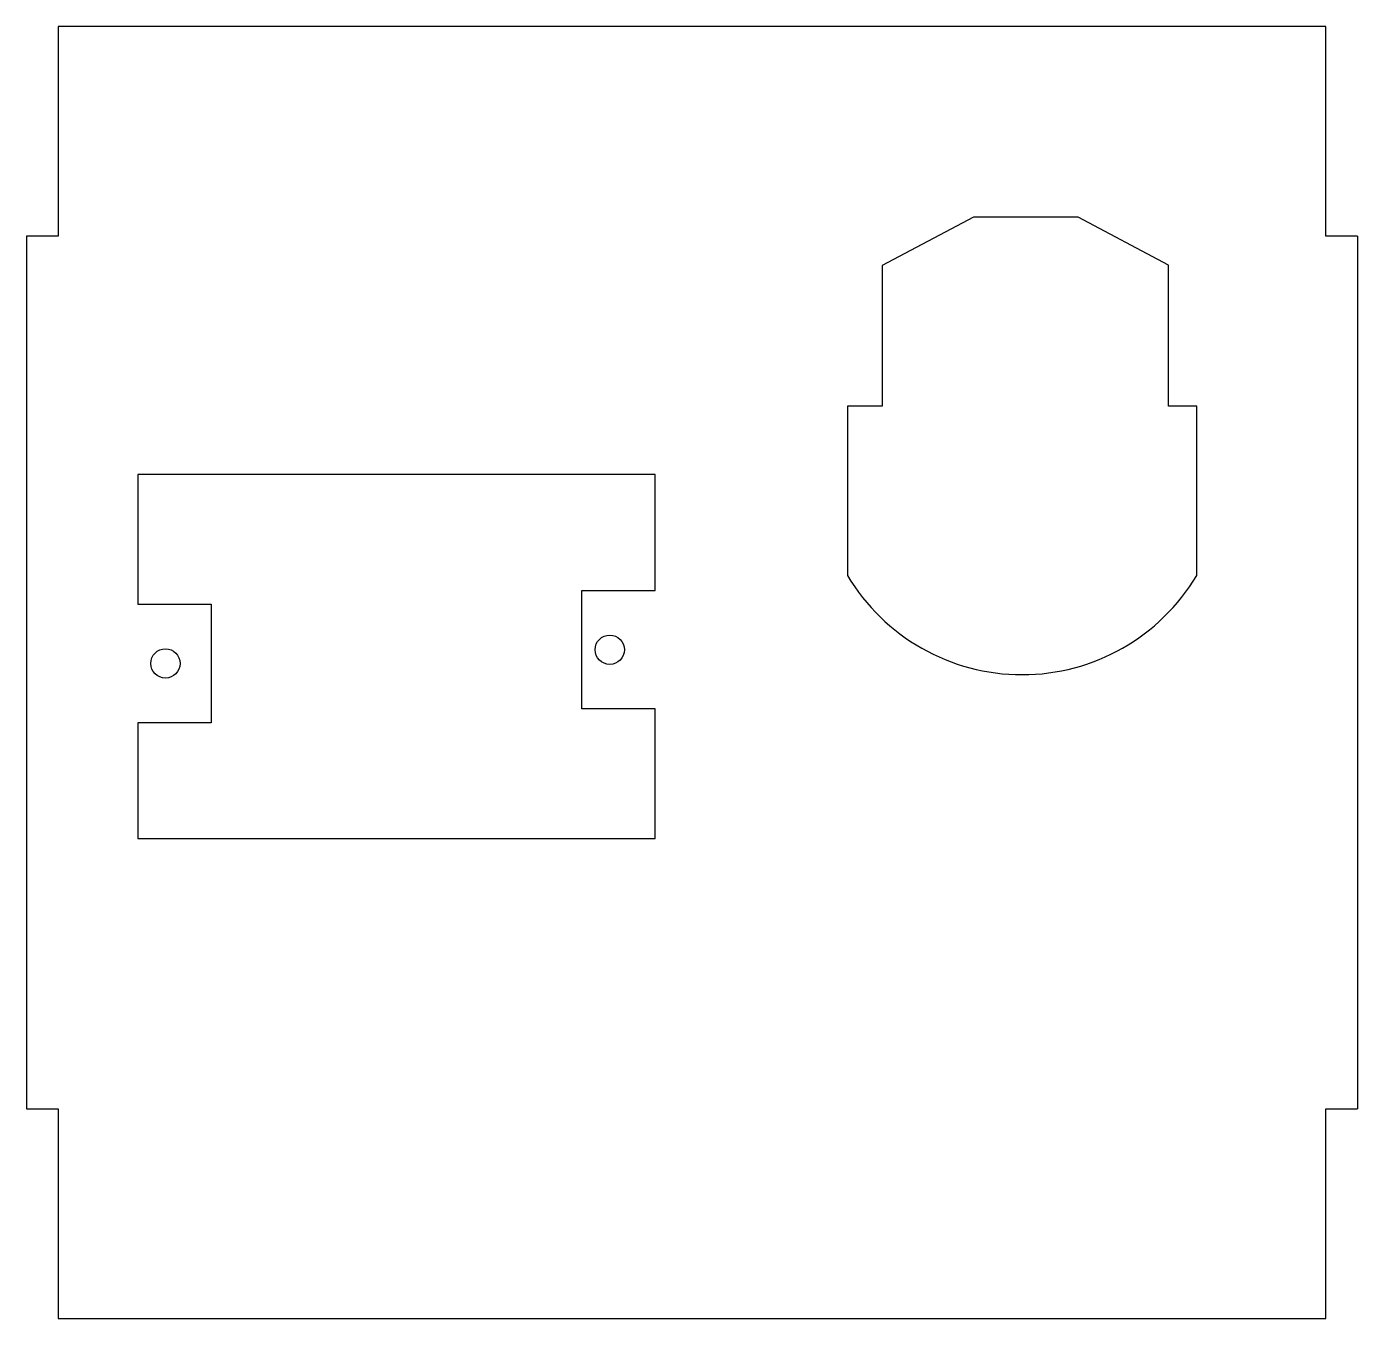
# Model space of a CAD drawing. Header units: millimetres. Extents: x -3 to 124, y -123 to 0.
import ezdxf

# ---------------------------------------------------------------- set-up
doc = ezdxf.new("R2010")
doc.units = ezdxf.units.MM
doc.layers.add('fab_front', color=4, linetype='Continuous')

msp = doc.modelspace()

# ---------------------------------------------------------------- linework, layer by layer
at = {"layer": 'fab_front', "color": 1}
for p, q in [((0, 0), (0, -20)), ((121, 0), (0, 0)), ((121, -20), (121, 0)), ((87.36, -18.17), (78.64, -22.81)), ((97.36, -18.17), (87.36, -18.17)), ((105.98, -22.76), (97.36, -18.17)), ((-3, -20), (-3, -103.27)), ((0, -20), (-3, -20)), ((124, -20), (121, -20)), ((124, -20), (124, -103.27)), ((78.64, -22.81), (78.64, -36.22)), ((105.98, -36.22), (105.98, -22.76)), ((78.64, -36.22), (75.33, -36.22)), ((75.33, -36.22), (75.33, -52.38)), ((108.67, -36.22), (105.98, -36.22)), ((108.67, -52.38), (108.67, -36.22)), ((57, -42.74), (7.6, -42.74)), ((7.6, -42.74), (7.6, -55.11)), ((57, -53.8), (57, -42.74)), ((50, -53.8), (57, -53.8)), ((50, -65.11), (50, -53.8)), ((7.6, -55.11), (14.6, -55.11)), ((14.6, -55.11), (14.6, -66.43)), ((57, -65.11), (50, -65.11)), ((57, -77.49), (57, -65.11)), ((7.6, -66.43), (7.6, -77.49)), ((14.6, -66.43), (7.6, -66.43)), ((7.6, -77.49), (57, -77.49)), ((-3, -103.27), (0, -103.27)), ((0, -103.27), (0, -123.27)), ((121, -123.27), (121, -103.27)), ((121, -103.27), (124, -103.27)), ((0, -123.27), (121, -123.27))]:
    msp.add_line(p, q, dxfattribs=at)
for centre in [(52.65, -59.46), (10.25, -60.77)]:
    msp.add_circle(centre, 1.4, dxfattribs=at)
msp.add_arc((92, -42.43), 19.41, 210.8421, 329.1579, dxfattribs=at)

doc.saveas('drawing.dxf')
